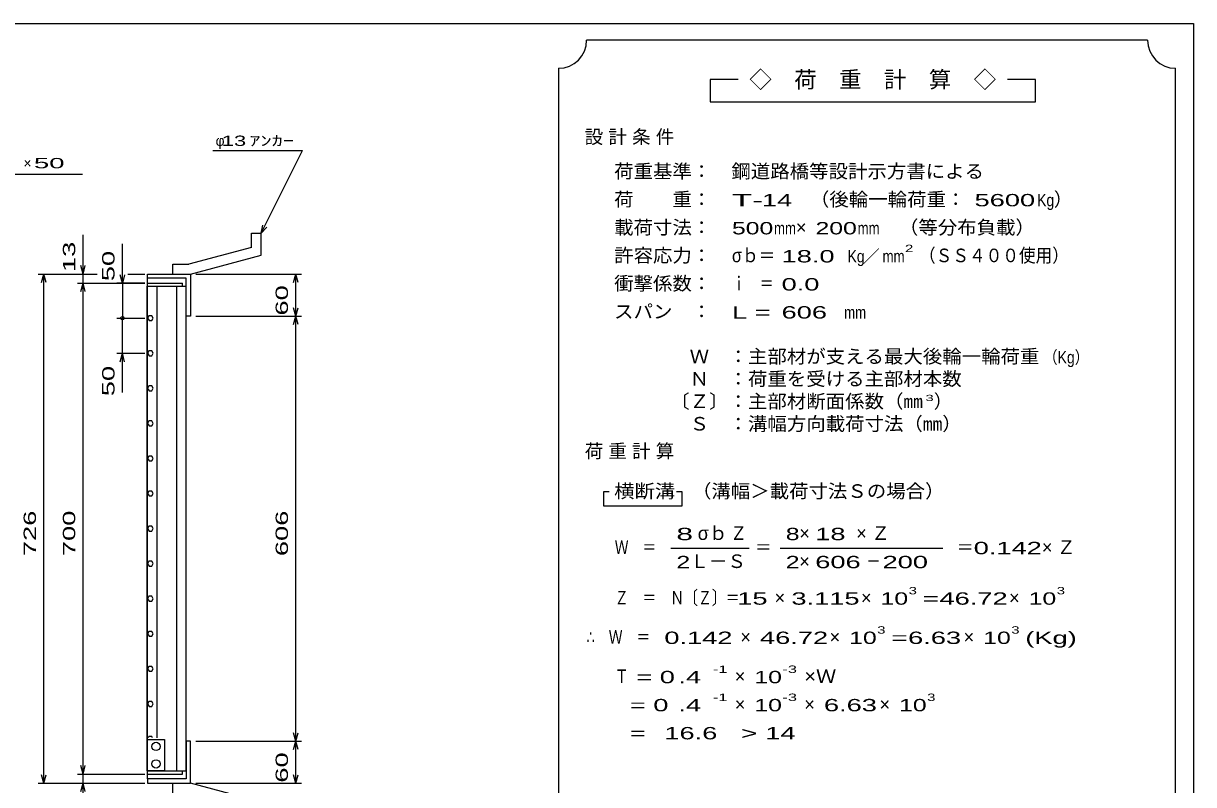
# Model space of a CAD drawing. Units: millimetres, scale not verified. Extents: x -1456 to 1389, y -1026 to 839.
# Drawn here: x -280 to 1389, y -246 to 839 of the extents above; entities that cross this region are included whole.
import ezdxf
from ezdxf.enums import TextEntityAlignment as Align

# ---------------------------------------------------------------- set-up
doc = ezdxf.new("R2010")
doc.units = ezdxf.units.MM
doc.header["$LTSCALE"] = 8
for name, color, linetype, lineweight in [('0_2', 150, 'Continuous', 25), ('16', 3, 'Continuous', 25), ('19', 6, 'Continuous', 25), ('22', 4, 'Continuous', 25), ('24', 2, 'Continuous', 25)]:
    doc.layers.add(name, color=color, linetype=linetype, lineweight=lineweight)
doc.styles.add('ベクトル', font='')
doc.styles.get('ベクトル').set_extended_font_data('ベクトル')

msp = doc.modelspace()

# ---------------------------------------------------------------- linework, layer by layer
at = {"layer": '0_2'}
for p, q in [((-1379.2, 838.8), (1388.8, 838.8)), ((1388.8, 838.8), (1388.8, -921.2))]:
    msp.add_line(p, q, dxfattribs=at)
at = {"layer": '16'}
for p, q in [((-103, 468.5), (-53, 468.5)), ((-103, 464), (-103, 468.5)), ((-53, 464), (-53, 468.5)), ((-103.7, -227), (-103.7, 464)), ((-103.7, 464), (-103, 464)), ((-103, 464), (-53, 464)), ((-103, -227), (-103, 464)), ((-103, 464), (-48, 464)), ((-89.5, -180), (-89.5, 464)), ((-61.5, -227), (-61.5, 464)), ((-48, -227), (-48, 464)), ((-101.024, 421.95), (-103, 418.472)), ((-103, 418.472), (-100.976, 415.022)), ((-97.024, 421.978), (-101.024, 421.95)), ((-95, 418.5), (-97.024, 421.978)), ((-96.976, 415.05), (-95, 418.528)), ((-100.976, 415.022), (-96.976, 415.05)), ((-101.024, 371.95), (-103, 368.472)), ((-103, 368.472), (-100.976, 365.022)), ((-97.024, 371.978), (-101.024, 371.95)), ((-95, 368.5), (-97.024, 371.978)), ((-96.976, 365.05), (-95, 368.528)), ((-100.976, 365.022), (-96.976, 365.05)), ((-101.024, 321.95), (-103, 318.472)), ((-103, 318.472), (-100.976, 315.022)), ((-97.024, 321.978), (-101.024, 321.95)), ((-95, 318.5), (-97.024, 321.978)), ((-96.976, 315.05), (-95, 318.528)), ((-100.976, 315.022), (-96.976, 315.05)), ((-101.024, 271.95), (-103, 268.472)), ((-103, 268.472), (-100.976, 265.022)), ((-97.024, 271.978), (-101.024, 271.95)), ((-95, 268.5), (-97.024, 271.978)), ((-96.976, 265.05), (-95, 268.528)), ((-100.976, 265.022), (-96.976, 265.05)), ((-101.024, 221.95), (-103, 218.472)), ((-103, 218.472), (-100.976, 215.022)), ((-97.024, 221.978), (-101.024, 221.95)), ((-95, 218.5), (-97.024, 221.978)), ((-96.976, 215.05), (-95, 218.528)), ((-100.976, 215.022), (-96.976, 215.05)), ((-101.024, 171.95), (-103, 168.472)), ((-103, 168.472), (-100.976, 165.022)), ((-97.024, 171.978), (-101.024, 171.95)), ((-95, 168.5), (-97.024, 171.978)), ((-96.976, 165.05), (-95, 168.528)), ((-100.976, 165.022), (-96.976, 165.05)), ((-101.024, 121.95), (-103, 118.472)), ((-103, 118.472), (-100.976, 115.022)), ((-97.024, 121.978), (-101.024, 121.95)), ((-95, 118.5), (-97.024, 121.978)), ((-96.976, 115.05), (-95, 118.528)), ((-100.976, 115.022), (-96.976, 115.05)), ((-101.024, 71.95), (-103, 68.472)), ((-103, 68.472), (-100.976, 65.022)), ((-97.024, 71.978), (-101.024, 71.95)), ((-95, 68.5), (-97.024, 71.978)), ((-96.976, 65.05), (-95, 68.528)), ((-100.976, 65.022), (-96.976, 65.05)), ((-101.024, 21.95), (-103, 18.472)), ((-103, 18.472), (-100.976, 15.022)), ((-97.024, 21.978), (-101.024, 21.95)), ((-95, 18.5), (-97.024, 21.978)), ((-96.976, 15.05), (-95, 18.528)), ((-100.976, 15.022), (-96.976, 15.05)), ((-101.024, -28.05), (-103, -31.528)), ((-103, -31.528), (-100.976, -34.978)), ((-97.024, -28.022), (-101.024, -28.05)), ((-95, -31.5), (-97.024, -28.022)), ((-96.976, -34.95), (-95, -31.472)), ((-100.976, -34.978), (-96.976, -34.95)), ((-101.024, -78.05), (-103, -81.528)), ((-103, -81.528), (-100.976, -84.978)), ((-97.024, -78.022), (-101.024, -78.05)), ((-95, -81.5), (-97.024, -78.022)), ((-96.976, -84.95), (-95, -81.472)), ((-100.976, -84.978), (-96.976, -84.95)), ((-101.024, -128.05), (-103, -131.528)), ((-103, -131.528), (-100.976, -134.978)), ((-97.024, -128.022), (-101.024, -128.05)), ((-95, -131.5), (-97.024, -128.022)), ((-96.976, -134.95), (-95, -131.472)), ((-100.976, -134.978), (-96.976, -134.95)), ((-103, -227), (-103, -182)), ((-103, -182), (-79, -182)), ((-101.024, -178.05), (-102.132, -180)), ((-97.024, -178.022), (-101.024, -178.05)), ((-95.873, -180), (-97.024, -178.022)), ((-79, -182), (-79, -227)), ((-103.7, -227), (-103, -227)), ((-79, -227), (-103, -227)), ((-103, -227), (-53, -227)), ((-103, -231.5), (-103, -227)), ((-103, -227), (-48, -227)), ((-103, -231.5), (-53, -231.5)), ((-53, -231.5), (-53, -227))]:
    msp.add_line(p, q, dxfattribs=at)
for centre in [(-91, -192), (-91, -217)]:
    msp.add_circle(centre, 6, dxfattribs=at)
at = {"layer": '19'}
for p, q in [((45, 539.5), (59, 539.5)), ((45, 519.5), (45, 539.5)), ((59, 508.5), (59, 539.5)), ((45, 519.5), (-44, 495.5)), ((-42, 481.5), (59, 508.5)), ((-67, 495.5), (-44, 495.5)), ((-67, 481.5), (-67, 495.5)), ((-103, 468.5), (-103, 481.5)), ((-103, 475.5), (-103, 481.5)), ((-103, 481.5), (-42, 481.5)), ((-48, 475.5), (-103, 475.5)), ((-67, 481.5), (-42, 481.5)), ((-48, 421.5), (-48, 475.5)), ((-42, 481.5), (-42, 421.5)), ((-42, 421.5), (-48, 421.5)), ((-42, -184.5), (-48, -184.5)), ((-48, -184.5), (-48, -238.5)), ((-42, -244.5), (-42, -184.5)), ((-103, -238.5), (-103, -225.5)), ((-103, -238.5), (-103, -244.5)), ((-48, -238.5), (-103, -238.5)), ((-103, -244.5), (-42, -244.5)), ((-67, -244.5), (-42, -244.5)), ((-67, -258.5), (-67, -244.5)), ((59, -271.5), (-42, -244.5))]:
    msp.add_line(p, q, dxfattribs=at)
at = {"layer": '22'}
for p, q in [((-10, 657.5), (118, 657.5)), ((59, 539.5), (118, 657.5)), ((-532, 624), (-196, 624)), ((59, 539.5), (61.4, 551.18)), ((-195, 481.5), (-195, 537.5)), ((59, 539.5), (67, 548.3)), ((-139, 468.5), (-139, 524.5)), ((-195, 481.5), (-198.2, 493.5)), ((-195, 481.5), (-191.8, 493.5)), ((-259, 481.5), (-175, 481.5)), ((-254.2, 469.5), (-251, 481.5)), ((-247.8, 469.5), (-251, 481.5)), ((-251, -244.5), (-251, 481.5)), ((-203, 481.5), (-175, 481.5)), ((-203, 468.5), (-107, 468.5)), ((-198.2, 456.5), (-195, 468.5)), ((-195, 468.5), (-195, 481.5)), ((-191.8, 456.5), (-195, 468.5)), ((-195, -231.5), (-195, 468.5)), ((-107, 468.5), (-147, 468.5)), ((-139, 468.5), (-142.2, 480.5)), ((-135.8, 480.5), (-139, 468.5)), ((-139, 468.5), (-139, 418.5)), ((-131, 481.5), (-107, 481.5)), ((-131, 481.5), (-107, 481.5)), ((-34, 481.5), (116.4, 481.5)), ((105.2, 469.5), (108.4, 481.5)), ((111.6, 469.5), (108.4, 481.5)), ((108.4, 421.5), (108.4, 481.5)), ((-147, 418.5), (-107, 418.5)), ((-139, 368.5), (-139, 418.5)), ((-34, 421.5), (116.4, 421.5)), ((108.4, 421.5), (105.2, 433.5)), ((105.2, 409.5), (108.4, 421.5)), ((108.4, 421.5), (111.6, 433.5)), ((111.6, 409.5), (108.4, 421.5)), ((108.4, -184.5), (108.4, 421.5)), ((-147, 368.5), (-107, 368.5)), ((-142.2, 356.5), (-139, 368.5)), ((-135.8, 356.5), (-139, 368.5)), ((-139, 312.5), (-139, 368.5)), ((108.4, -184.5), (105.2, -172.5)), ((108.4, -184.5), (111.6, -172.5)), ((-34, -184.5), (116.4, -184.5)), ((105.2, -196.5), (108.4, -184.5)), ((111.6, -196.5), (108.4, -184.5)), ((108.4, -244.5), (108.4, -184.5)), ((-251, -244.5), (-254.2, -232.5)), ((-251, -244.5), (-247.8, -232.5)), ((-203, -231.5), (-107, -231.5)), ((-195, -231.5), (-198.2, -219.5)), ((-195, -231.5), (-191.8, -219.5)), ((-195, -244.5), (-195, -231.5)), ((108.4, -244.5), (105.2, -232.5)), ((108.4, -244.5), (111.6, -232.5)), ((-259, -244.5), (-107, -244.5)), ((-203, -244.5), (-107, -244.5)), ((-198.2, -256.5), (-195, -244.5)), ((-191.8, -256.5), (-195, -244.5)), ((-195, -300.5), (-195, -244.5)), ((-34, -244.5), (116.4, -244.5))]:
    msp.add_line(p, q, dxfattribs=at)
msp.add_circle((-139, 418.5), 2.4, dxfattribs=at)
at = {"layer": '24', "color": 4}
for p, q in [((1323.2, 814.8), (523.2, 814.8)), ((483.2, 774.8), (483.2, -465.2)), ((1363.2, -465.2), (1363.2, 774.8)), ((739.2, 758.8), (699.2, 758.8)), ((699.2, 758.8), (699.2, 726.8)), ((1163.2, 758.8), (1123.2, 758.8)), ((1163.2, 726.8), (1163.2, 758.8)), ((699.2, 726.8), (1163.2, 726.8)), ((555.2, 170.8), (547.2, 170.8)), ((547.2, 170.8), (547.2, 150.8)), ((659.2, 170.8), (651.2, 170.8)), ((659.2, 150.8), (659.2, 170.8)), ((547.2, 150.8), (659.2, 150.8)), ((643.2, 90.8), (755.2, 90.8)), ((799.2, 90.8), (1031.2, 90.8))]:
    msp.add_line(p, q, dxfattribs=at)
for centre, start, end in [((483.2, 814.8), 270, 0), ((1363.2, 814.8), 180, 270)]:
    msp.add_arc(centre, 40, start, end, dxfattribs=at)

# ---------------------------------------------------------------- texts
at = {"layer": '22', "color": 2, "style": 'ベクトル'}
for s, p in [('φ', (-6, 671.5)), ('×', (-280, 639.6))]:
    msp.add_text(s, height=14.66, dxfattribs=at).set_placement(p, align=Align.MIDDLE_LEFT)
for s, width, p in [(' 13 ', 1.6, (-6, 671.5)), ('ｱﾝｶｰ', 1.6, (42, 671.5)), (' 50 ', 2, (-276, 639.6))]:
    msp.add_text(s, height=14.66, dxfattribs=dict(at, width=width)).set_placement(p, align=Align.MIDDLE_LEFT)
at = {"layer": '22', "color": 2, "style": 'ベクトル', "width": 1.65}
for s, p in [(' 13 ', (-215, 473.5)), (' 50 ', (-159, 460.5)), (' 60 ', (88.4, 411.5)), (' 50 ', (-159, 296.5)), (' 726 ', (-271, 68.5)), (' 700 ', (-215, 68.5)), (' 606 ', (88.4, 68.5)), (' 60 ', (88.4, -254.5))]:
    msp.add_text(s, height=17.6, rotation=90, dxfattribs=at).set_placement(p, align=Align.MIDDLE_LEFT)
at = {"layer": '24', "style": 'ベクトル'}
for s, height, p in [('◇\u3000荷\u3000重\u3000計\u3000算\u3000◇', 23.46, (755.2, 758.8)), ('）', 19.35, (1189.6, 588)), ('×', 19.35, (821.6, 548)), ('／', 17.6, (917.2, 506.8)), ('）', 19.35, (1018.4, 300)), ('σｂ', 19.35, (681.6, 112)), ('×', 19.35, (826.4, 112)), ('Ｌ－Ｓ', 19.35, (671.2, 72)), ('×', 19.35, (826.4, 72)), ('×', 19.35, (791.2, 20)), ('×', 19.35, (914.4, 20)), ('×', 19.35, (1125.6, 20)), ('×', 19.35, (742.4, -36)), ('×', 19.35, (869.6, -36)), ('×', 19.35, (1060.8, -36)), ('×', 19.35, (734.4, -92)), ('×', 19.35, (734.4, -132)), ('×', 19.35, (833.6, -132)), ('×', 19.35, (940.8, -132))]:
    msp.add_text(s, height=height, dxfattribs=at).set_placement(p, align=Align.MIDDLE_LEFT)
for s, height, width, p in [('荷重基準：\u3000', 19.35, 1.05, (562.4, 628)), ('鋼道路橋等設計示方書による', 19.35, 1.05, (729.6, 628)), ('（後輪一輪荷重：', 19.35, 1.05, (841.6, 588)), ('荷\u3000\u3000重：\u3000', 19.35, 1.05, (562.4, 588)), ('T-', 17.6, 2, (730.4, 586.8)), (' 14 ', 17.6, 1.65, (762.4, 586.8)), (' 5600', 17.6, 1.65, (1065.6, 586.8)), ('Kg', 17.6, 0.85, (1165.6, 586.8)), ('載荷寸法：\u3000', 19.35, 1.05, (562.4, 548)), ('500', 17.6, 1.5, (730.4, 546.8)), ('mm', 17.6, 0.8, (790.4, 546.8)), ('200', 17.6, 1.5, (849.6, 546.8)), ('mm', 17.6, 0.8, (909.6, 546.8)), ('\u3000（等分布負載）', 19.35, 1.05, (940.8, 548)), ('許容応力：\u3000', 19.35, 1.05, (562.4, 508)), ('σｂ＝', 19.35, 0.9, (730.4, 508)), ('2', 10.56, 1.5, (977.2, 518)), ('（ＳＳ４００使用）', 19.35, 0.9, (997.2, 508)), (' 18.0', 17.6, 1.65, (790.4, 506.8)), ('Kg', 17.6, 0.85, (895.2, 506.8)), ('mm', 17.6, 0.8, (945.2, 506.8)), ('衝撃係数：\u3000', 19.35, 1.05, (562.4, 468)), ('ｉ\u3000＝', 19.35, 0.75, (730.4, 468)), (' 0.0', 17.6, 1.65, (790.4, 466.8)), ('スパン\u3000：\u3000', 19.35, 1.05, (562.4, 428)), ('L =', 17.6, 1.65, (730.4, 426.8)), (' 606 ', 17.6, 1.65, (790.4, 426.8)), ('mm', 17.6, 0.8, (890.4, 426.8)), ('\u3000Ｗ\u3000：主部材が支える最大後輪一輪荷重', 19.35, 1.05, (642.4, 364)), ('（Kg）', 17.6, 0.85, (1174.4, 362.8)), ('\u3000Ｎ\u3000：荷重を受ける主部材本数', 19.35, 1.05, (642.4, 332)), ('〔Ｚ〕：主部材断面係数（㎜', 19.35, 1.05, (642.4, 300)), ('3', 8.798, 1.8, (1006.4, 304.8)), ('\u3000Ｓ\u3000：溝幅方向載荷寸法（㎜）', 19.35, 1.05, (642.4, 268)), ('横断溝', 19.35, 1.1, (562.4, 172)), ('\u3000（溝幅＞載荷寸法Ｓの場合）', 19.35, 1.05, (645.6, 172)), ('8', 17.6, 1.8, (651.2, 110.8)), ('Ｚ', 19.35, 0.9, (728, 112)), ('8', 17.6, 1.5, (807.2, 110.8)), (' 18 ', 17.6, 1.65, (838.4, 110.8)), ('Ｗ\u3000＝', 19.35, 0.75, (563.2, 92)), ('＝', 19.35, 0.9, (763.2, 92)), ('＝', 19.35, 0.9, (1051.2, 92)), ('0.142', 17.6, 1.65, (1075.2, 90.8)), ('2', 17.6, 1.5, (651.2, 70.8)), ('2', 17.6, 1.5, (807.2, 70.8)), (' 606 ', 17.6, 1.65, (838.4, 70.8)), ('－', 19.35, 0.75, (922.4, 72)), (' 200 ', 17.6, 1.65, (934.4, 70.8)), ('3', 10.56, 1.5, (982.4, 30)), ('3', 10.56, 1.5, (1193.6, 30)), ('Ｚ\u3000＝\u3000Ｎ〔Ｚ〕＝', 19.35, 0.75, (563.2, 20)), (' 15 ', 17.6, 1.65, (727.2, 18.8)), ('3.115', 17.6, 1.65, (815.2, 18.8)), ('10', 17.6, 1.5, (942.4, 18.8)), ('=', 17.6, 1.7, (1002.4, 18.8)), ('46.72', 17.6, 1.65, (1026.4, 18.8)), ('10', 17.6, 1.5, (1153.6, 18.8)), ('∴\u3000Ｗ\u3000＝', 19.35, 0.75, (523.2, -36)), (' 0.142', 17.6, 1.65, (623.2, -37.2)), ('46.72', 17.6, 1.65, (770.4, -37.2)), ('10', 17.6, 1.5, (897.6, -37.2)), ('3', 10.56, 1.5, (937.6, -26)), ('6.63', 17.6, 1.65, (981.6, -37.2)), ('10', 17.6, 1.5, (1088.8, -37.2)), ('3', 10.56, 1.5, (1128.8, -26)), ('(Kg)', 17.6, 1.65, (1148.8, -37.2)), ('=', 17.6, 1.7, (957.6, -37.2)), ('Ｔ', 19.35, 0.75, (563.2, -92)), ('-1', 10.56, 1.65, (703.2, -82)), ('-3', 10.56, 1.65, (802.4, -82)), ('×Ｗ', 19.35, 1.1, (833.6, -92)), (' = 0', 17.6, 1.65, (583.2, -93.2)), (' .4 ', 17.6, 1.65, (643.2, -93.2)), ('10', 17.6, 1.5, (762.4, -93.2)), ('-1', 10.56, 1.65, (703.2, -122)), ('-3', 10.56, 1.65, (802.4, -122)), ('3', 10.56, 1.5, (1008.8, -122)), ('  = 0', 17.6, 1.65, (563.2, -133.2)), (' .4 ', 17.6, 1.65, (643.2, -133.2)), ('10', 17.6, 1.5, (762.4, -133.2)), ('6.63', 17.6, 1.65, (861.6, -133.2)), ('10', 17.6, 1.5, (968.8, -133.2)), (' 16.6', 17.6, 1.65, (623.2, -173.2)), (' 14 ', 17.6, 1.65, (767.2, -173.2)), ('  =', 17.6, 1.65, (563.2, -173.2)), ('>', 17.6, 1.7, (743.2, -173.2))]:
    msp.add_text(s, height=height, dxfattribs=dict(at, width=width)).set_placement(p, align=Align.MIDDLE_LEFT)
at = {"layer": '24', "char_height": 19.35, "attachment_point": 4, "style": 'ベクトル'}
for s, insert in [('\\T1.28;設計条件', (520.4, 676)), ('\\T1.28;荷重計算', (520.4, 228)), ('\\T1.42;×Ｚ', (907.6, 112)), ('\\T1.42;×Ｚ', (1172.4, 92))]:
    msp.add_mtext(s, dxfattribs=dict(at, insert=insert))

doc.saveas('drawing.dxf')
